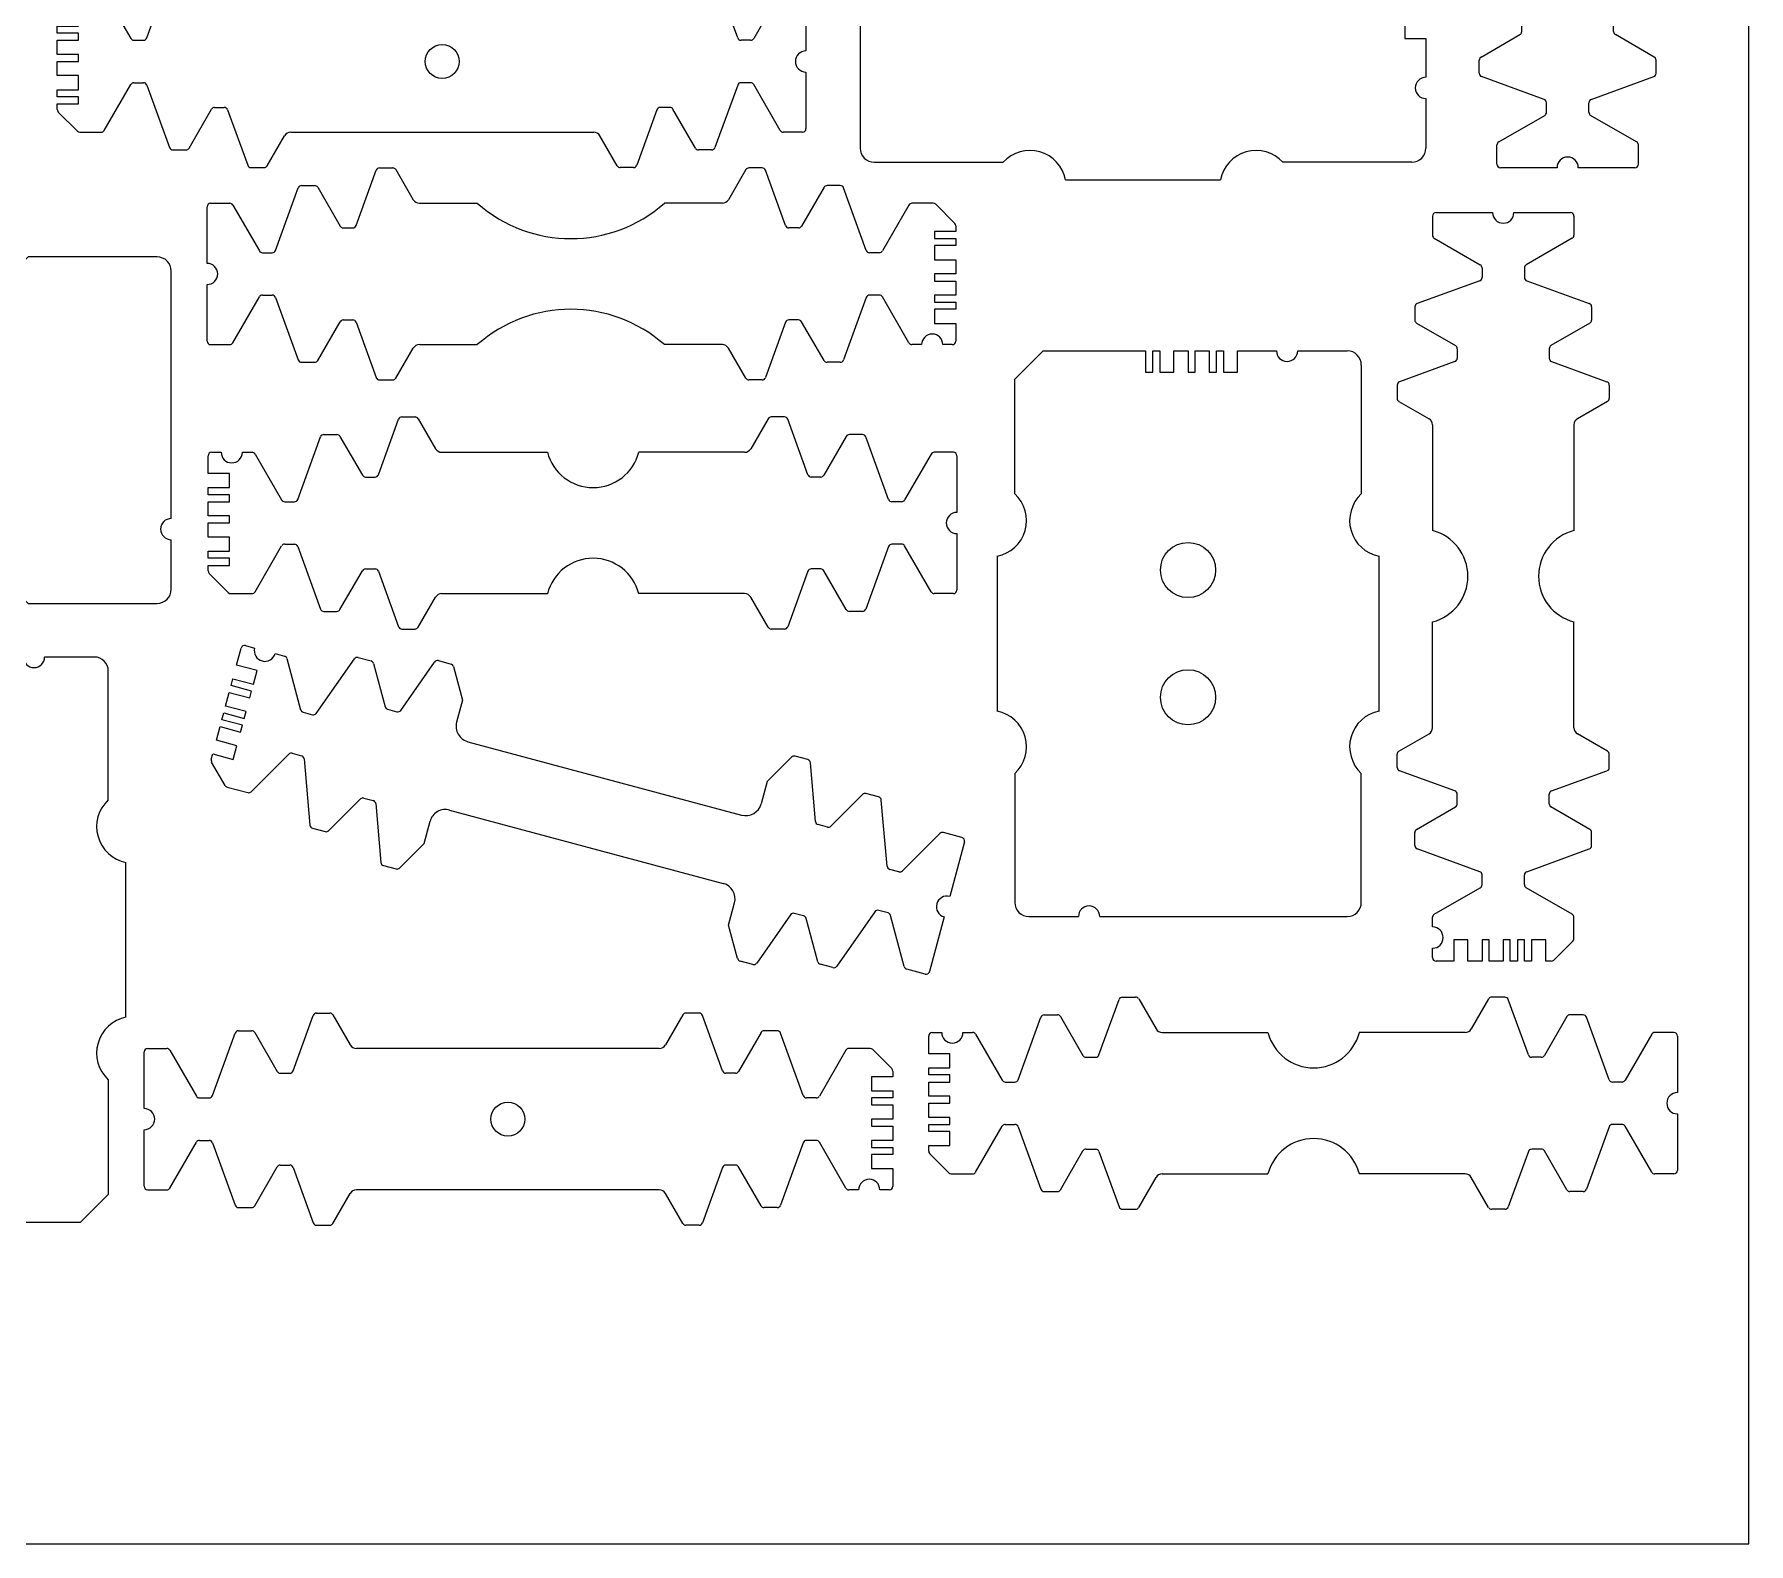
# Model space of a CAD drawing. Header units: millimetres. Extents: x 0 to 1040, y 0 to 600.
# Drawn here: x 257.6 to 500, y 0 to 213.5 of the extents above; entities that cross this region are included whole.
import ezdxf

# ---------------------------------------------------------------- set-up
doc = ezdxf.new("R2010")
doc.units = ezdxf.units.MM
for name, color, linetype in [('Q3_NORMAL', 3, 'Continuous'), ('Q4_MEDIUM', 4, 'Continuous'), ('Q5_HIGH', 5, 'Continuous'), ('SHEET', 7, 'Continuous')]:
    doc.layers.add(name, color=color, linetype=linetype)

# ---------------------------------------------------------------- blocks, each defined once
blk = doc.blocks.new('CTLG_CHCH__090deg__i1')
at = {"layer": 'Q3_NORMAL', "color": 3}
for p, q in [((-9.85, 50.09), (-7.15, 52.8)), ((-6.79, 52.94), (-6, 52.94)), ((7, 52.94), (9.5, 52.94)), ((10, 52.44), (10, 51.1)), ((-10, 49.74), (-10, 46.73)), ((10, 48.1), (10, 46.73)), ((-3, 42.11), (-3, 40.75)), ((3, 42.11), (3, 40.75)), ((-3.33, 40.28), (-12.17, 37.06)), ((3.33, 40.28), (12.17, 37.06)), ((-12.5, 36.59), (-12.5, 34.73)), ((12.5, 36.59), (12.5, 34.73)), ((-6.5, 30.69), (-6.5, 29.33)), ((6.5, 30.69), (6.5, 29.33)), ((-6.83, 28.86), (-14.67, 26.01)), ((6.83, 28.86), (14.67, 26.01)), ((-15, 25.54), (-15, 23.68)), ((15, 25.54), (15, 23.68)), ((-15, -28.54), (-15, -26.68)), ((-6.83, -31.86), (-14.67, -29.01)), ((6.83, -31.86), (14.67, -29.01)), ((15, -28.54), (15, -26.68)), ((-6.5, -33.69), (-6.5, -32.33)), ((6.5, -33.69), (6.5, -32.33)), ((-12.5, -39.59), (-12.5, -37.73)), ((12.5, -39.59), (12.5, -37.73)), ((-3.33, -43.28), (-12.17, -40.06)), ((3.33, -43.28), (12.17, -40.06)), ((-3, -45.11), (-3, -43.75)), ((3, -45.11), (3, -43.75)), ((-10, -52.44), (-10, -49.73)), ((10, -52.44), (10, -49.73)), ((-1.5, -52.94), (-9.5, -52.94)), ((9.5, -52.94), (1.5, -52.94))]:
    blk.add_line(p, q, dxfattribs=at)
for centre, radius, start, end in [((-6.79, 52.44), 0.5, 90, 135), ((10, 49.6), 1.5, 90, 270), ((9.5, 52.44), 0.5, 0, 90), ((-9.5, 49.74), 0.5, 135, 180), ((-9.5, 46.73), 0.5, 180, 240), ((9.5, 46.73), 0.5, 300, 0), ((-3.5, 42.11), 0.5, 0, 60), ((3.5, 42.11), 0.5, 120, 180), ((-3.5, 40.75), 0.5, 290, 0), ((3.5, 40.75), 0.5, 180, 250), ((-12, 36.59), 0.5, 110, 180), ((12, 36.59), 0.5, 0, 70), ((-12, 34.73), 0.5, 180, 240), ((12, 34.73), 0.5, 300, 0), ((-7, 29.33), 0.5, 290, 0), ((-7, 30.69), 0.5, 0, 60), ((7, 30.69), 0.5, 120, 180), ((7, 29.33), 0.5, 180, 250), ((-14.5, 25.54), 0.5, 110, 180), ((14.5, 25.54), 0.5, 0, 70), ((-14.5, 23.68), 0.5, 180, 240), ((14.5, 23.68), 0.5, 300, 0), ((-14.5, -26.68), 0.5, 120, 180), ((14.5, -26.68), 0.5, 0, 60), ((-14.5, -28.54), 0.5, 180, 250), ((14.5, -28.54), 0.5, 290, 0), ((-7, -32.33), 0.5, 0, 70), ((-7, -33.69), 0.5, 300, 0), ((7, -32.33), 0.5, 110, 180), ((7, -33.69), 0.5, 180, 240), ((-12, -37.73), 0.5, 120, 180), ((12, -37.73), 0.5, 0, 60), ((-12, -39.59), 0.5, 180, 250), ((12, -39.59), 0.5, 290, 0), ((-3.5, -43.75), 0.5, 0, 70), ((3.5, -43.75), 0.5, 110, 180), ((-3.5, -45.11), 0.5, 300, 0), ((3.5, -45.11), 0.5, 180, 240), ((-9.5, -49.73), 0.5, 120, 180), ((9.5, -49.73), 0.5, 0, 60), ((-9.5, -52.44), 0.5, 180, 270), ((0, -52.94), 1.5, 0, 180), ((9.5, -52.44), 0.5, 270, 0)]:
    blk.add_arc(centre, radius, start, end, dxfattribs=at)
at = {"layer": 'Q4_MEDIUM', "color": 4}
for p, q in [((-9.75, 46.3), (-3.25, 42.55)), ((9.75, 46.3), (3.25, 42.55)), ((-12.25, 34.3), (-6.75, 31.12)), ((12.25, 34.3), (6.75, 31.12)), ((-14.75, 23.24), (-10.5, 20.79)), ((14.75, 23.24), (10.5, 20.79)), ((-10, 19.92), (-10, -22.92)), ((10, 19.92), (10, -22.92)), ((-14.75, -26.24), (-10.5, -23.79)), ((14.75, -26.24), (10.5, -23.79)), ((-12.25, -37.3), (-6.75, -34.12)), ((12.25, -37.3), (6.75, -34.12)), ((-9.75, -49.3), (-3.25, -45.55)), ((9.75, -49.3), (3.25, -45.55))]:
    blk.add_line(p, q, dxfattribs=at)
for centre, start, end in [((-11, 19.92), 0, 60), ((11, 19.92), 120, 180), ((-11, -22.92), 300, 0), ((11, -22.92), 180, 240)]:
    blk.add_arc(centre, 1, start, end, dxfattribs=at)
at = {"layer": 'Q5_HIGH', "color": 5}
for p, q in [((-6, 52.94), (-6, 49.94)), ((-4, 49.94), (-4, 52.94)), ((-4, 52.94), (-3, 52.94)), ((-3, 52.94), (-3, 49.94)), ((-2, 49.94), (-2, 52.94)), ((-2, 52.94), (0, 52.94)), ((0, 52.94), (0, 49.94)), ((1, 49.94), (1, 52.94)), ((1, 52.94), (3, 52.94)), ((3, 52.94), (3, 49.94)), ((4, 49.94), (4, 52.94)), ((4, 52.94), (5, 52.94)), ((5, 52.94), (5, 49.94)), ((7, 49.94), (7, 52.94)), ((-6, 49.94), (-4, 49.94)), ((-3, 49.94), (-2, 49.94)), ((0, 49.94), (1, 49.94)), ((3, 49.94), (4, 49.94)), ((5, 49.94), (7, 49.94))]:
    blk.add_line(p, q, dxfattribs=at)
blk.add_circle((0, -1.5), 2.4, dxfattribs=at)
blk = doc.blocks.new('CTLG_NT06__090deg__i1')
at = {"layer": 'Q3_NORMAL', "color": 3}
for p, q in [((-9.85, 50.09), (-7.15, 52.8)), ((-6.79, 52.94), (-6, 52.94)), ((7, 52.94), (9.5, 52.94)), ((10, 52.44), (10, 51.1)), ((-10, 49.74), (-10, 46.73)), ((10, 48.1), (10, 46.73)), ((-3, 42.11), (-3, 40.75)), ((3, 42.11), (3, 40.75)), ((-3.33, 40.28), (-12.17, 37.06)), ((3.33, 40.28), (12.17, 37.06)), ((-12.5, 36.59), (-12.5, 34.73)), ((12.5, 36.59), (12.5, 34.73)), ((-6.5, 30.69), (-6.5, 29.33)), ((6.5, 30.69), (6.5, 29.33)), ((-6.83, 28.86), (-14.67, 26.01)), ((6.83, 28.86), (14.67, 26.01)), ((-15, 25.54), (-15, 23.68)), ((15, 25.54), (15, 23.68)), ((-15, -28.54), (-15, -26.68)), ((-6.83, -31.86), (-14.67, -29.01)), ((6.83, -31.86), (14.67, -29.01)), ((15, -28.54), (15, -26.68)), ((-6.5, -33.69), (-6.5, -32.33)), ((6.5, -33.69), (6.5, -32.33)), ((-12.5, -39.59), (-12.5, -37.73)), ((12.5, -39.59), (12.5, -37.73)), ((-3.33, -43.28), (-12.17, -40.06)), ((3.33, -43.28), (12.17, -40.06)), ((-3, -45.11), (-3, -43.75)), ((3, -45.11), (3, -43.75)), ((-10, -52.44), (-10, -49.73)), ((10, -52.44), (10, -49.73)), ((-1.5, -52.94), (-9.5, -52.94)), ((9.5, -52.94), (1.5, -52.94))]:
    blk.add_line(p, q, dxfattribs=at)
for centre, radius, start, end in [((-6.79, 52.44), 0.5, 90, 135), ((10, 49.6), 1.5, 90, 270), ((9.5, 52.44), 0.5, 0, 90), ((-9.5, 49.74), 0.5, 135, 180), ((-9.5, 46.73), 0.5, 180, 240), ((9.5, 46.73), 0.5, 300, 0), ((-3.5, 42.11), 0.5, 0, 60), ((3.5, 42.11), 0.5, 120, 180), ((-3.5, 40.75), 0.5, 290, 0), ((3.5, 40.75), 0.5, 180, 250), ((-12, 36.59), 0.5, 110, 180), ((12, 36.59), 0.5, 0, 70), ((-12, 34.73), 0.5, 180, 240), ((12, 34.73), 0.5, 300, 0), ((-7, 29.33), 0.5, 290, 0), ((-7, 30.69), 0.5, 0, 60), ((7, 30.69), 0.5, 120, 180), ((7, 29.33), 0.5, 180, 250), ((-14.5, 25.54), 0.5, 110, 180), ((14.5, 25.54), 0.5, 0, 70), ((-14.5, 23.68), 0.5, 180, 240), ((14.5, 23.68), 0.5, 300, 0), ((-14.5, -26.68), 0.5, 120, 180), ((14.5, -26.68), 0.5, 0, 60), ((-14.5, -28.54), 0.5, 180, 250), ((14.5, -28.54), 0.5, 290, 0), ((-7, -32.33), 0.5, 0, 70), ((-7, -33.69), 0.5, 300, 0), ((7, -32.33), 0.5, 110, 180), ((7, -33.69), 0.5, 180, 240), ((-12, -37.73), 0.5, 120, 180), ((12, -37.73), 0.5, 0, 60), ((-12, -39.59), 0.5, 180, 250), ((12, -39.59), 0.5, 290, 0), ((-3.5, -43.75), 0.5, 0, 70), ((3.5, -43.75), 0.5, 110, 180), ((-3.5, -45.11), 0.5, 300, 0), ((3.5, -45.11), 0.5, 180, 240), ((-9.5, -49.73), 0.5, 120, 180), ((9.5, -49.73), 0.5, 0, 60), ((-9.5, -52.44), 0.5, 180, 270), ((0, -52.94), 1.5, 0, 180), ((9.5, -52.44), 0.5, 270, 0)]:
    blk.add_arc(centre, radius, start, end, dxfattribs=at)
at = {"layer": 'Q4_MEDIUM', "color": 4}
for p, q in [((-9.75, 46.3), (-3.25, 42.55)), ((9.75, 46.3), (3.25, 42.55)), ((-12.25, 34.3), (-6.75, 31.12)), ((12.25, 34.3), (6.75, 31.12)), ((-14.75, 23.24), (-10.5, 20.79)), ((14.75, 23.24), (10.5, 20.79)), ((-10, 19.92), (-10, 4.96)), ((10, 19.92), (10, 4.96)), ((-10, -22.92), (-10, -7.95)), ((10, -22.92), (10, -7.95)), ((-14.75, -26.24), (-10.5, -23.79)), ((14.75, -26.24), (10.5, -23.79)), ((-12.25, -37.3), (-6.75, -34.12)), ((12.25, -37.3), (6.75, -34.12)), ((-9.75, -49.3), (-3.25, -45.55)), ((9.75, -49.3), (3.25, -45.55))]:
    blk.add_line(p, q, dxfattribs=at)
for centre, start, end in [((-11, 19.92), 0, 60), ((11, 19.92), 120, 180), ((-11, -22.92), 300, 0), ((11, -22.92), 180, 240)]:
    blk.add_arc(centre, 1, start, end, dxfattribs=at)
at = {"layer": 'Q5_HIGH', "color": 5}
for p, q in [((-6, 52.94), (-6, 49.94)), ((-4, 49.94), (-4, 52.94)), ((-4, 52.94), (-3, 52.94)), ((-3, 52.94), (-3, 49.94)), ((-2, 49.94), (-2, 52.94)), ((-2, 52.94), (0, 52.94)), ((0, 52.94), (0, 49.94)), ((1, 49.94), (1, 52.94)), ((1, 52.94), (3, 52.94)), ((3, 52.94), (3, 49.94)), ((4, 49.94), (4, 52.94)), ((4, 52.94), (5, 52.94)), ((5, 52.94), (5, 49.94)), ((7, 49.94), (7, 52.94)), ((-6, 49.94), (-4, 49.94)), ((-3, 49.94), (-2, 49.94)), ((0, 49.94), (1, 49.94)), ((3, 49.94), (4, 49.94)), ((5, 49.94), (7, 49.94))]:
    blk.add_line(p, q, dxfattribs=at)
for centre, start, end in [((-11.67, -1.5), 284.4775, 75.5225), ((11.67, -1.5), 104.4775, 255.5225)]:
    blk.add_arc(centre, 6.67, start, end, dxfattribs=at)
blk = doc.blocks.new('MNAK_RECT_HOLE__090deg__i1')
at = {"layer": 'Q3_NORMAL', "color": 3}
for p, q in [((-24.5, 36), (-20.5, 40)), ((-20.5, 40), (-6, 40)), ((7, 40), (12.5, 40)), ((15.5, 40), (22.5, 40)), ((24.5, 38), (24.5, 19.78)), ((-24.5, 19.78), (-24.5, 36)), ((-27, 10.95), (-27, -10.95)), ((27, -10.95), (27, 10.95)), ((-24.5, -19.78), (-24.5, -38)), ((24.5, -38), (24.5, -19.78)), ((-22.5, -40), (-15.5, -40)), ((-12.5, -40), (22.5, -40))]:
    blk.add_line(p, q, dxfattribs=at)
for centre, radius, start, end in [((14, 40), 1.5, 180, 0), ((22.5, 38), 2, 0, 90), ((-28, 16), 5.15, 281.1965, 47.1867), ((28, 16), 5.15, 132.8133, 258.8035), ((-28, -16), 5.15, 312.8133, 78.8035), ((28, -16), 5.15, 101.1965, 227.1867), ((-22.5, -38), 2, 180, 270), ((-14, -40), 1.5, 0, 180), ((22.5, -38), 2, 270, 0)]:
    blk.add_arc(centre, radius, start, end, dxfattribs=at)
at = {"layer": 'Q5_HIGH', "color": 5}
for p, q in [((-6, 40), (-6, 37)), ((-4, 37), (-4, 40)), ((-4, 40), (-3, 40)), ((-3, 40), (-3, 37)), ((-2, 37), (-2, 40)), ((-2, 40), (0, 40)), ((0, 40), (0, 37)), ((1, 37), (1, 40)), ((1, 40), (3, 40)), ((3, 40), (3, 37)), ((4, 37), (4, 40)), ((4, 40), (5, 40)), ((5, 40), (5, 37)), ((7, 37), (7, 40)), ((-6, 37), (-4, 37)), ((-3, 37), (-2, 37)), ((0, 37), (1, 37)), ((3, 37), (4, 37)), ((5, 37), (7, 37))]:
    blk.add_line(p, q, dxfattribs=at)
for centre in [(0, 9), (0, -9)]:
    blk.add_circle(centre, 3.9, dxfattribs=at)
blk = doc.blocks.new('CTLG_UTUT__075deg__i1')
at = {"layer": 'Q3_NORMAL', "color": 3}
for p, q in [((-9.85, 50.09), (-7.15, 52.8)), ((-6.79, 52.94), (-6, 52.94)), ((7, 52.94), (9.5, 52.94)), ((10, 52.44), (10, 51.1)), ((-10, 49.74), (-10, 46.73)), ((10, 48.1), (10, 46.73)), ((-3, 42.11), (-3, 40.75)), ((3, 42.11), (3, 40.75)), ((-3.33, 40.28), (-12.17, 37.06)), ((3.33, 40.28), (12.17, 37.06)), ((-12.5, 36.59), (-12.5, 34.73)), ((12.5, 36.59), (12.5, 34.73)), ((-6.5, 30.69), (-6.5, 29.33)), ((6.5, 30.69), (6.5, 29.33)), ((-6.83, 28.86), (-14.67, 26.01)), ((6.83, 28.86), (14.67, 26.01)), ((-15, 25.54), (-15, 23.68)), ((15, 25.54), (15, 23.68)), ((-15, -28.54), (-15, -26.68)), ((-6.83, -31.86), (-14.67, -29.01)), ((6.83, -31.86), (14.67, -29.01)), ((15, -28.54), (15, -26.68)), ((-6.5, -33.69), (-6.5, -32.33)), ((6.5, -33.69), (6.5, -32.33)), ((-12.5, -39.59), (-12.5, -37.73)), ((12.5, -39.59), (12.5, -37.73)), ((-3.33, -43.28), (-12.17, -40.06)), ((3.33, -43.28), (12.17, -40.06)), ((-3, -45.11), (-3, -43.75)), ((3, -45.11), (3, -43.75)), ((-10, -52.44), (-10, -49.73)), ((10, -52.44), (10, -49.73)), ((-1.5, -52.94), (-9.5, -52.94)), ((9.5, -52.94), (1.5, -52.94))]:
    blk.add_line(p, q, dxfattribs=at)
for centre, radius, start, end in [((-6.79, 52.44), 0.5, 90, 135), ((10, 49.6), 1.5, 90, 270), ((9.5, 52.44), 0.5, 0, 90), ((-9.5, 49.74), 0.5, 135, 180), ((-9.5, 46.73), 0.5, 180, 240), ((9.5, 46.73), 0.5, 300, 0), ((-3.5, 42.11), 0.5, 0, 60), ((3.5, 42.11), 0.5, 120, 180), ((-3.5, 40.75), 0.5, 290, 0), ((3.5, 40.75), 0.5, 180, 250), ((-12, 36.59), 0.5, 110, 180), ((12, 36.59), 0.5, 0, 70), ((-12, 34.73), 0.5, 180, 240), ((12, 34.73), 0.5, 300, 0), ((-7, 29.33), 0.5, 290, 0), ((-7, 30.69), 0.5, 0, 60), ((7, 30.69), 0.5, 120, 180), ((7, 29.33), 0.5, 180, 250), ((-14.5, 25.54), 0.5, 110, 180), ((14.5, 25.54), 0.5, 0, 70), ((-14.5, 23.68), 0.5, 180, 240), ((14.5, 23.68), 0.5, 300, 0), ((-14.5, -26.68), 0.5, 120, 180), ((14.5, -26.68), 0.5, 0, 60), ((-14.5, -28.54), 0.5, 180, 250), ((14.5, -28.54), 0.5, 290, 0), ((-7, -32.33), 0.5, 0, 70), ((-7, -33.69), 0.5, 300, 0), ((7, -32.33), 0.5, 110, 180), ((7, -33.69), 0.5, 180, 240), ((-12, -37.73), 0.5, 120, 180), ((12, -37.73), 0.5, 0, 60), ((-12, -39.59), 0.5, 180, 250), ((12, -39.59), 0.5, 290, 0), ((-3.5, -43.75), 0.5, 0, 70), ((3.5, -43.75), 0.5, 110, 180), ((-3.5, -45.11), 0.5, 300, 0), ((3.5, -45.11), 0.5, 180, 240), ((-9.5, -49.73), 0.5, 120, 180), ((9.5, -49.73), 0.5, 0, 60), ((-9.5, -52.44), 0.5, 180, 270), ((0, -52.94), 1.5, 0, 180), ((9.5, -52.44), 0.5, 270, 0)]:
    blk.add_arc(centre, radius, start, end, dxfattribs=at)
at = {"layer": 'Q4_MEDIUM', "color": 4}
for p, q in [((-9.75, 46.3), (-3.25, 42.55)), ((9.75, 46.3), (3.25, 42.55)), ((-12.25, 34.3), (-6.75, 31.13)), ((12.25, 34.3), (6.75, 31.13)), ((-14.75, 23.24), (-10.5, 20.79)), ((14.75, 23.24), (10.5, 20.79)), ((-10.5, 20.79), (-7.25, 20.79)), ((10.5, 20.79), (7.25, 20.79)), ((-14.75, -26.24), (-10.5, -23.79)), ((-10.5, -23.79), (-7.26, -23.79)), ((10.5, -23.79), (7.26, -23.79)), ((14.75, -26.24), (10.5, -23.79)), ((-12.25, -37.3), (-6.75, -34.12)), ((12.25, -37.3), (6.75, -34.12)), ((-9.75, -49.3), (-3.25, -45.55)), ((9.75, -49.3), (3.25, -45.55))]:
    blk.add_line(p, q, dxfattribs=at)
at = {"layer": 'Q5_HIGH', "color": 5}
for p, q in [((-6, 52.94), (-6, 49.94)), ((-4, 49.94), (-4, 52.94)), ((-4, 52.94), (-2, 52.94)), ((-2, 52.94), (-2, 49.94)), ((-1, 49.94), (-1, 52.94)), ((-1, 52.94), (0, 52.94)), ((0, 52.94), (0, 49.94)), ((1, 49.94), (1, 52.94)), ((1, 52.94), (3, 52.94)), ((3, 52.94), (3, 49.94)), ((4, 49.94), (4, 52.94)), ((4, 52.94), (5, 52.94)), ((5, 52.94), (5, 49.94)), ((7, 49.94), (7, 52.94)), ((-6, 49.94), (-4, 49.94)), ((-2, 49.94), (-1, 49.94)), ((0, 49.94), (1, 49.94)), ((3, 49.94), (4, 49.94)), ((5, 49.94), (7, 49.94)), ((-5, 18.54), (-5.01, -21.54)), ((5, 18.54), (5.01, -21.54))]:
    blk.add_line(p, q, dxfattribs=at)
for centre, start, end in [((-7.25, 18.54), 359.9865, 90), ((7.25, 18.54), 90, 180.0135), ((-7.26, -21.54), 270, 359.9865), ((7.26, -21.54), 180.0135, 270)]:
    blk.add_arc(centre, 2.25, start, end, dxfattribs=at)
blk = doc.blocks.new('MNAK_RECT_HOLE__090deg__i2')
at = {"layer": 'Q3_NORMAL', "color": 3}
for p, q in [((-24.5, 36), (-20.5, 40)), ((-20.5, 40), (-6, 40)), ((7, 40), (12.5, 40)), ((15.5, 40), (22.5, 40)), ((24.5, 38), (24.5, 19.78)), ((-24.5, 19.78), (-24.5, 36)), ((-27, 10.95), (-27, -10.95)), ((27, -10.95), (27, 10.95)), ((-24.5, -19.78), (-24.5, -38)), ((24.5, -38), (24.5, -19.78)), ((-22.5, -40), (-15.5, -40)), ((-12.5, -40), (22.5, -40))]:
    blk.add_line(p, q, dxfattribs=at)
for centre, radius, start, end in [((14, 40), 1.5, 180, 0), ((22.5, 38), 2, 0, 90), ((-28, 16), 5.15, 281.1965, 47.1867), ((28, 16), 5.15, 132.8133, 258.8035), ((-28, -16), 5.15, 312.8133, 78.8035), ((28, -16), 5.15, 101.1965, 227.1867), ((-22.5, -38), 2, 180, 270), ((-14, -40), 1.5, 0, 180), ((22.5, -38), 2, 270, 0)]:
    blk.add_arc(centre, radius, start, end, dxfattribs=at)
at = {"layer": 'Q5_HIGH', "color": 5}
for p, q in [((-6, 40), (-6, 37)), ((-5, 37), (-5, 40)), ((-5, 40), (-4, 40)), ((-4, 40), (-4, 37)), ((-2, 37), (-2, 40)), ((-2, 40), (0, 40)), ((0, 40), (0, 37)), ((1, 37), (1, 40)), ((1, 40), (3, 40)), ((3, 40), (3, 37)), ((4, 37), (4, 40)), ((4, 40), (5, 40)), ((5, 40), (5, 37)), ((7, 37), (7, 40)), ((-6, 37), (-5, 37)), ((-4, 37), (-2, 37)), ((0, 37), (1, 37)), ((3, 37), (4, 37)), ((5, 37), (7, 37))]:
    blk.add_line(p, q, dxfattribs=at)
for centre in [(0, 9), (0, -9)]:
    blk.add_circle(centre, 3.9, dxfattribs=at)
blk = doc.blocks.new('CTLG_NT06__090deg__i2')
at = {"layer": 'Q3_NORMAL', "color": 3}
for p, q in [((-9.85, 50.09), (-7.15, 52.8)), ((-6.79, 52.94), (-6, 52.94)), ((7, 52.94), (9.5, 52.94)), ((10, 52.44), (10, 51.1)), ((-10, 49.74), (-10, 46.73)), ((10, 48.1), (10, 46.73)), ((-3, 42.11), (-3, 40.75)), ((3, 42.11), (3, 40.75)), ((-3.33, 40.28), (-12.17, 37.06)), ((3.33, 40.28), (12.17, 37.06)), ((-12.5, 36.59), (-12.5, 34.73)), ((12.5, 36.59), (12.5, 34.73)), ((-6.5, 30.69), (-6.5, 29.33)), ((6.5, 30.69), (6.5, 29.33)), ((-6.83, 28.86), (-14.67, 26.01)), ((6.83, 28.86), (14.67, 26.01)), ((-15, 25.54), (-15, 23.68)), ((15, 25.54), (15, 23.68)), ((-15, -28.54), (-15, -26.68)), ((-6.83, -31.86), (-14.67, -29.01)), ((6.83, -31.86), (14.67, -29.01)), ((15, -28.54), (15, -26.68)), ((-6.5, -33.69), (-6.5, -32.33)), ((6.5, -33.69), (6.5, -32.33)), ((-12.5, -39.59), (-12.5, -37.73)), ((12.5, -39.59), (12.5, -37.73)), ((-3.33, -43.28), (-12.17, -40.06)), ((3.33, -43.28), (12.17, -40.06)), ((-3, -45.11), (-3, -43.75)), ((3, -45.11), (3, -43.75)), ((-10, -52.44), (-10, -49.73)), ((10, -52.44), (10, -49.73)), ((-1.5, -52.94), (-9.5, -52.94)), ((9.5, -52.94), (1.5, -52.94))]:
    blk.add_line(p, q, dxfattribs=at)
for centre, radius, start, end in [((-6.79, 52.44), 0.5, 90, 135), ((10, 49.6), 1.5, 90, 270), ((9.5, 52.44), 0.5, 0, 90), ((-9.5, 49.74), 0.5, 135, 180), ((-9.5, 46.73), 0.5, 180, 240), ((9.5, 46.73), 0.5, 300, 0), ((-3.5, 42.11), 0.5, 0, 60), ((3.5, 42.11), 0.5, 120, 180), ((-3.5, 40.75), 0.5, 290, 0), ((3.5, 40.75), 0.5, 180, 250), ((-12, 36.59), 0.5, 110, 180), ((12, 36.59), 0.5, 0, 70), ((-12, 34.73), 0.5, 180, 240), ((12, 34.73), 0.5, 300, 0), ((-7, 29.33), 0.5, 290, 0), ((-7, 30.69), 0.5, 0, 60), ((7, 30.69), 0.5, 120, 180), ((7, 29.33), 0.5, 180, 250), ((-14.5, 25.54), 0.5, 110, 180), ((14.5, 25.54), 0.5, 0, 70), ((-14.5, 23.68), 0.5, 180, 240), ((14.5, 23.68), 0.5, 300, 0), ((-14.5, -26.68), 0.5, 120, 180), ((14.5, -26.68), 0.5, 0, 60), ((-14.5, -28.54), 0.5, 180, 250), ((14.5, -28.54), 0.5, 290, 0), ((-7, -32.33), 0.5, 0, 70), ((-7, -33.69), 0.5, 300, 0), ((7, -32.33), 0.5, 110, 180), ((7, -33.69), 0.5, 180, 240), ((-12, -37.73), 0.5, 120, 180), ((12, -37.73), 0.5, 0, 60), ((-12, -39.59), 0.5, 180, 250), ((12, -39.59), 0.5, 290, 0), ((-3.5, -43.75), 0.5, 0, 70), ((3.5, -43.75), 0.5, 110, 180), ((-3.5, -45.11), 0.5, 300, 0), ((3.5, -45.11), 0.5, 180, 240), ((-9.5, -49.73), 0.5, 120, 180), ((9.5, -49.73), 0.5, 0, 60), ((-9.5, -52.44), 0.5, 180, 270), ((0, -52.94), 1.5, 0, 180), ((9.5, -52.44), 0.5, 270, 0)]:
    blk.add_arc(centre, radius, start, end, dxfattribs=at)
at = {"layer": 'Q4_MEDIUM', "color": 4}
for p, q in [((-9.75, 46.3), (-3.25, 42.55)), ((9.75, 46.3), (3.25, 42.55)), ((-12.25, 34.3), (-6.75, 31.12)), ((12.25, 34.3), (6.75, 31.12)), ((-14.75, 23.24), (-10.5, 20.79)), ((14.75, 23.24), (10.5, 20.79)), ((-10, 19.92), (-10, 4.96)), ((10, 19.92), (10, 4.96)), ((-10, -22.92), (-10, -7.95)), ((10, -22.92), (10, -7.95)), ((-14.75, -26.24), (-10.5, -23.79)), ((14.75, -26.24), (10.5, -23.79)), ((-12.25, -37.3), (-6.75, -34.12)), ((12.25, -37.3), (6.75, -34.12)), ((-9.75, -49.3), (-3.25, -45.55)), ((9.75, -49.3), (3.25, -45.55))]:
    blk.add_line(p, q, dxfattribs=at)
for centre, start, end in [((-11, 19.92), 0, 60), ((11, 19.92), 120, 180), ((-11, -22.92), 300, 0), ((11, -22.92), 180, 240)]:
    blk.add_arc(centre, 1, start, end, dxfattribs=at)
at = {"layer": 'Q5_HIGH', "color": 5}
for p, q in [((-6, 52.94), (-6, 49.94)), ((-5, 49.94), (-5, 52.94)), ((-5, 52.94), (-4, 52.94)), ((-4, 52.94), (-4, 49.94)), ((-2, 49.94), (-2, 52.94)), ((-2, 52.94), (0, 52.94)), ((0, 52.94), (0, 49.94)), ((1, 49.94), (1, 52.94)), ((1, 52.94), (3, 52.94)), ((3, 52.94), (3, 49.94)), ((4, 49.94), (4, 52.94)), ((4, 52.94), (5, 52.94)), ((5, 52.94), (5, 49.94)), ((7, 49.94), (7, 52.94)), ((-6, 49.94), (-5, 49.94)), ((-4, 49.94), (-2, 49.94)), ((0, 49.94), (1, 49.94)), ((3, 49.94), (4, 49.94)), ((5, 49.94), (7, 49.94))]:
    blk.add_line(p, q, dxfattribs=at)
for centre, start, end in [((-11.67, -1.5), 284.4775, 75.5225), ((11.67, -1.5), 104.4775, 255.5225)]:
    blk.add_arc(centre, 6.67, start, end, dxfattribs=at)
blk = doc.blocks.new('CTLG_NT06__000deg__i1')
at = {"layer": 'Q3_NORMAL', "color": 3}
for p, q in [((-9.85, 50.09), (-7.15, 52.8)), ((-6.79, 52.94), (-6, 52.94)), ((7, 52.94), (9.5, 52.94)), ((10, 52.44), (10, 51.1)), ((-10, 49.74), (-10, 46.73)), ((10, 48.1), (10, 46.73)), ((-3, 42.11), (-3, 40.75)), ((3, 42.11), (3, 40.75)), ((-3.33, 40.28), (-12.17, 37.06)), ((3.33, 40.28), (12.17, 37.06)), ((-12.5, 36.59), (-12.5, 34.73)), ((12.5, 36.59), (12.5, 34.73)), ((-6.5, 30.69), (-6.5, 29.33)), ((6.5, 30.69), (6.5, 29.33)), ((-6.83, 28.86), (-14.67, 26.01)), ((6.83, 28.86), (14.67, 26.01)), ((-15, 25.54), (-15, 23.68)), ((15, 25.54), (15, 23.68)), ((-15, -28.54), (-15, -26.68)), ((-6.83, -31.86), (-14.67, -29.01)), ((6.83, -31.86), (14.67, -29.01)), ((15, -28.54), (15, -26.68)), ((-6.5, -33.69), (-6.5, -32.33)), ((6.5, -33.69), (6.5, -32.33)), ((-12.5, -39.59), (-12.5, -37.73)), ((12.5, -39.59), (12.5, -37.73)), ((-3.33, -43.28), (-12.17, -40.06)), ((3.33, -43.28), (12.17, -40.06)), ((-3, -45.11), (-3, -43.75)), ((3, -45.11), (3, -43.75)), ((-10, -52.44), (-10, -49.73)), ((10, -52.44), (10, -49.73)), ((-1.5, -52.94), (-9.5, -52.94)), ((9.5, -52.94), (1.5, -52.94))]:
    blk.add_line(p, q, dxfattribs=at)
for centre, radius, start, end in [((-6.79, 52.44), 0.5, 90, 135), ((10, 49.6), 1.5, 90, 270), ((9.5, 52.44), 0.5, 0, 90), ((-9.5, 49.74), 0.5, 135, 180), ((-9.5, 46.73), 0.5, 180, 240), ((9.5, 46.73), 0.5, 300, 0), ((-3.5, 42.11), 0.5, 0, 60), ((3.5, 42.11), 0.5, 120, 180), ((-3.5, 40.75), 0.5, 290, 0), ((3.5, 40.75), 0.5, 180, 250), ((-12, 36.59), 0.5, 110, 180), ((12, 36.59), 0.5, 0, 70), ((-12, 34.73), 0.5, 180, 240), ((12, 34.73), 0.5, 300, 0), ((-7, 29.33), 0.5, 290, 0), ((-7, 30.69), 0.5, 0, 60), ((7, 30.69), 0.5, 120, 180), ((7, 29.33), 0.5, 180, 250), ((-14.5, 25.54), 0.5, 110, 180), ((14.5, 25.54), 0.5, 0, 70), ((-14.5, 23.68), 0.5, 180, 240), ((14.5, 23.68), 0.5, 300, 0), ((-14.5, -26.68), 0.5, 120, 180), ((14.5, -26.68), 0.5, 0, 60), ((-14.5, -28.54), 0.5, 180, 250), ((14.5, -28.54), 0.5, 290, 0), ((-7, -32.33), 0.5, 0, 70), ((-7, -33.69), 0.5, 300, 0), ((7, -32.33), 0.5, 110, 180), ((7, -33.69), 0.5, 180, 240), ((-12, -37.73), 0.5, 120, 180), ((12, -37.73), 0.5, 0, 60), ((-12, -39.59), 0.5, 180, 250), ((12, -39.59), 0.5, 290, 0), ((-3.5, -43.75), 0.5, 0, 70), ((3.5, -43.75), 0.5, 110, 180), ((-3.5, -45.11), 0.5, 300, 0), ((3.5, -45.11), 0.5, 180, 240), ((-9.5, -49.73), 0.5, 120, 180), ((9.5, -49.73), 0.5, 0, 60), ((-9.5, -52.44), 0.5, 180, 270), ((0, -52.94), 1.5, 0, 180), ((9.5, -52.44), 0.5, 270, 0)]:
    blk.add_arc(centre, radius, start, end, dxfattribs=at)
at = {"layer": 'Q4_MEDIUM', "color": 4}
for p, q in [((-9.75, 46.3), (-3.25, 42.55)), ((9.75, 46.3), (3.25, 42.55)), ((-12.25, 34.3), (-6.75, 31.12)), ((12.25, 34.3), (6.75, 31.12)), ((-14.75, 23.24), (-10.5, 20.79)), ((14.75, 23.24), (10.5, 20.79)), ((-10, 19.92), (-10, 4.96)), ((10, 19.92), (10, 4.96)), ((-10, -22.92), (-10, -7.95)), ((10, -22.92), (10, -7.95)), ((-14.75, -26.24), (-10.5, -23.79)), ((14.75, -26.24), (10.5, -23.79)), ((-12.25, -37.3), (-6.75, -34.12)), ((12.25, -37.3), (6.75, -34.12)), ((-9.75, -49.3), (-3.25, -45.55)), ((9.75, -49.3), (3.25, -45.55))]:
    blk.add_line(p, q, dxfattribs=at)
for centre, start, end in [((-11, 19.92), 0, 60), ((11, 19.92), 120, 180), ((-11, -22.92), 300, 0), ((11, -22.92), 180, 240)]:
    blk.add_arc(centre, 1, start, end, dxfattribs=at)
at = {"layer": 'Q5_HIGH', "color": 5}
for p, q in [((-6, 52.94), (-6, 49.94)), ((-4, 49.94), (-4, 52.94)), ((-4, 52.94), (-3, 52.94)), ((-3, 52.94), (-3, 49.94)), ((-2, 49.94), (-2, 52.94)), ((-2, 52.94), (-1, 52.94)), ((-1, 52.94), (-1, 49.94)), ((0, 49.94), (0, 52.94)), ((0, 52.94), (2, 52.94)), ((2, 52.94), (2, 49.94)), ((3, 49.94), (3, 52.94)), ((3, 52.94), (5, 52.94)), ((5, 52.94), (5, 49.94)), ((7, 49.94), (7, 52.94)), ((-6, 49.94), (-4, 49.94)), ((-3, 49.94), (-2, 49.94)), ((-1, 49.94), (0, 49.94)), ((2, 49.94), (3, 49.94)), ((5, 49.94), (7, 49.94))]:
    blk.add_line(p, q, dxfattribs=at)
for centre, start, end in [((-11.67, -1.5), 284.4775, 75.5225), ((11.67, -1.5), 104.4775, 255.5225)]:
    blk.add_arc(centre, 6.67, start, end, dxfattribs=at)
blk = doc.blocks.new('MNAK_RECT_FULL__000deg__i2')
at = {"layer": 'Q3_NORMAL', "color": 3}
for p, q in [((-24.5, 36), (-20.5, 40)), ((-20.5, 40), (-6, 40)), ((7, 40), (12.5, 40)), ((15.5, 40), (22.5, 40)), ((24.5, 38), (24.5, 19.78)), ((-24.5, 19.78), (-24.5, 36)), ((-27, 10.95), (-27, -10.95)), ((27, -10.95), (27, 10.95)), ((-24.5, -19.78), (-24.5, -38)), ((24.5, -38), (24.5, -19.78)), ((-22.5, -40), (-15.5, -40)), ((-12.5, -40), (22.5, -40))]:
    blk.add_line(p, q, dxfattribs=at)
for centre, radius, start, end in [((14, 40), 1.5, 180, 0), ((22.5, 38), 2, 0, 90), ((-28, 16), 5.15, 281.1965, 47.1867), ((28, 16), 5.15, 132.8133, 258.8035), ((-28, -16), 5.15, 312.8133, 78.8035), ((28, -16), 5.15, 101.1965, 227.1867), ((-22.5, -38), 2, 180, 270), ((-14, -40), 1.5, 0, 180), ((22.5, -38), 2, 270, 0)]:
    blk.add_arc(centre, radius, start, end, dxfattribs=at)
at = {"layer": 'Q5_HIGH', "color": 5}
for p, q in [((-6, 40), (-6, 37)), ((-5, 37), (-5, 40)), ((-5, 40), (-4, 40)), ((-4, 40), (-4, 37)), ((-2, 37), (-2, 40)), ((-2, 40), (-1, 40)), ((-1, 40), (-1, 37)), ((0, 37), (0, 40)), ((0, 40), (2, 40)), ((2, 40), (2, 37)), ((3, 37), (3, 40)), ((3, 40), (5, 40)), ((5, 40), (5, 37)), ((7, 37), (7, 40)), ((-6, 37), (-5, 37)), ((-4, 37), (-2, 37)), ((-1, 37), (0, 37)), ((2, 37), (3, 37)), ((5, 37), (7, 37))]:
    blk.add_line(p, q, dxfattribs=at)
blk = doc.blocks.new('CTLG_NT20__090deg__i2')
at = {"layer": 'Q3_NORMAL', "color": 3}
for p, q in [((-9.85, 50.09), (-7.15, 52.8)), ((-6.79, 52.94), (-6, 52.94)), ((7, 52.94), (9.5, 52.94)), ((10, 52.44), (10, 51.1)), ((-10, 49.74), (-10, 46.73)), ((10, 48.1), (10, 46.73)), ((-3, 42.11), (-3, 40.75)), ((3, 42.11), (3, 40.75)), ((-3.33, 40.28), (-12.17, 37.06)), ((3.33, 40.28), (12.17, 37.06)), ((-12.5, 36.59), (-12.5, 34.73)), ((12.5, 36.59), (12.5, 34.73)), ((-6.5, 30.69), (-6.5, 29.33)), ((6.5, 30.69), (6.5, 29.33)), ((-6.83, 28.86), (-14.67, 26.01)), ((6.83, 28.86), (14.67, 26.01)), ((-15, 25.54), (-15, 23.68)), ((15, 25.54), (15, 23.68)), ((-15, -28.54), (-15, -26.68)), ((-6.83, -31.86), (-14.67, -29.01)), ((6.83, -31.86), (14.67, -29.01)), ((15, -28.54), (15, -26.68)), ((-6.5, -33.69), (-6.5, -32.33)), ((6.5, -33.69), (6.5, -32.33)), ((-12.5, -39.59), (-12.5, -37.73)), ((12.5, -39.59), (12.5, -37.73)), ((-3.33, -43.28), (-12.17, -40.06)), ((3.33, -43.28), (12.17, -40.06)), ((-3, -45.11), (-3, -43.75)), ((3, -45.11), (3, -43.75)), ((-10, -52.44), (-10, -49.73)), ((10, -52.44), (10, -49.73)), ((-1.5, -52.94), (-9.5, -52.94)), ((9.5, -52.94), (1.5, -52.94))]:
    blk.add_line(p, q, dxfattribs=at)
for centre, radius, start, end in [((-6.79, 52.44), 0.5, 90, 135), ((10, 49.6), 1.5, 90, 270), ((9.5, 52.44), 0.5, 0, 90), ((-9.5, 49.74), 0.5, 135, 180), ((-9.5, 46.73), 0.5, 180, 240), ((9.5, 46.73), 0.5, 300, 0), ((-3.5, 42.11), 0.5, 0, 60), ((3.5, 42.11), 0.5, 120, 180), ((-3.5, 40.75), 0.5, 290, 0), ((3.5, 40.75), 0.5, 180, 250), ((-12, 36.59), 0.5, 110, 180), ((12, 36.59), 0.5, 0, 70), ((-12, 34.73), 0.5, 180, 240), ((12, 34.73), 0.5, 300, 0), ((-7, 29.33), 0.5, 290, 0), ((-7, 30.69), 0.5, 0, 60), ((7, 30.69), 0.5, 120, 180), ((7, 29.33), 0.5, 180, 250), ((-14.5, 25.54), 0.5, 110, 180), ((14.5, 25.54), 0.5, 0, 70), ((-14.5, 23.68), 0.5, 180, 240), ((14.5, 23.68), 0.5, 300, 0), ((-14.5, -26.68), 0.5, 120, 180), ((14.5, -26.68), 0.5, 0, 60), ((-14.5, -28.54), 0.5, 180, 250), ((14.5, -28.54), 0.5, 290, 0), ((-7, -32.33), 0.5, 0, 70), ((-7, -33.69), 0.5, 300, 0), ((7, -32.33), 0.5, 110, 180), ((7, -33.69), 0.5, 180, 240), ((-12, -37.73), 0.5, 120, 180), ((12, -37.73), 0.5, 0, 60), ((-12, -39.59), 0.5, 180, 250), ((12, -39.59), 0.5, 290, 0), ((-3.5, -43.75), 0.5, 0, 70), ((3.5, -43.75), 0.5, 110, 180), ((-3.5, -45.11), 0.5, 300, 0), ((3.5, -45.11), 0.5, 180, 240), ((-9.5, -49.73), 0.5, 120, 180), ((9.5, -49.73), 0.5, 0, 60), ((-9.5, -52.44), 0.5, 180, 270), ((0, -52.94), 1.5, 0, 180), ((9.5, -52.44), 0.5, 270, 0)]:
    blk.add_arc(centre, radius, start, end, dxfattribs=at)
at = {"layer": 'Q4_MEDIUM', "color": 4}
for p, q in [((-9.75, 46.3), (-3.25, 42.55)), ((9.75, 46.3), (3.25, 42.55)), ((-12.25, 34.3), (-6.75, 31.12)), ((12.25, 34.3), (6.75, 31.12)), ((-14.75, 23.24), (-10.5, 20.79)), ((14.75, 23.24), (10.5, 20.79)), ((-10, 19.92), (-10, 11.73)), ((10, 19.92), (10, 11.73)), ((-10, -22.92), (-10, -14.73)), ((10, -22.92), (10, -14.73)), ((-14.75, -26.24), (-10.5, -23.79)), ((14.75, -26.24), (10.5, -23.79)), ((-12.25, -37.3), (-6.75, -34.12)), ((12.25, -37.3), (6.75, -34.12)), ((-9.75, -49.3), (-3.25, -45.55)), ((9.75, -49.3), (3.25, -45.55))]:
    blk.add_line(p, q, dxfattribs=at)
for centre, start, end in [((-11, 19.92), 0, 60), ((11, 19.92), 120, 180), ((-11, -22.92), 300, 0), ((11, -22.92), 180, 240)]:
    blk.add_arc(centre, 1, start, end, dxfattribs=at)
at = {"layer": 'Q5_HIGH', "color": 5}
for p, q in [((-6, 52.94), (-6, 49.94)), ((-5, 49.94), (-5, 52.94)), ((-5, 52.94), (-4, 52.94)), ((-4, 52.94), (-4, 49.94)), ((-2, 49.94), (-2, 52.94)), ((-2, 52.94), (0, 52.94)), ((0, 52.94), (0, 49.94)), ((1, 49.94), (1, 52.94)), ((1, 52.94), (3, 52.94)), ((3, 52.94), (3, 49.94)), ((4, 49.94), (4, 52.94)), ((4, 52.94), (5, 52.94)), ((5, 52.94), (5, 49.94)), ((7, 49.94), (7, 52.94)), ((-6, 49.94), (-5, 49.94)), ((-4, 49.94), (-2, 49.94)), ((0, 49.94), (1, 49.94)), ((3, 49.94), (4, 49.94)), ((5, 49.94), (7, 49.94))]:
    blk.add_line(p, q, dxfattribs=at)
for centre, start, end in [((-25, -1.5), 318.5904, 41.4096), ((25, -1.5), 138.5904, 221.4096)]:
    blk.add_arc(centre, 20, start, end, dxfattribs=at)
blk = doc.blocks.new('CTLG_CHCH__090deg__i2')
at = {"layer": 'Q3_NORMAL', "color": 3}
for p, q in [((-9.85, 50.09), (-7.15, 52.8)), ((-6.79, 52.94), (-6, 52.94)), ((7, 52.94), (9.5, 52.94)), ((10, 52.44), (10, 51.1)), ((-10, 49.74), (-10, 46.73)), ((10, 48.1), (10, 46.73)), ((-3, 42.11), (-3, 40.75)), ((3, 42.11), (3, 40.75)), ((-3.33, 40.28), (-12.17, 37.06)), ((3.33, 40.28), (12.17, 37.06)), ((-12.5, 36.59), (-12.5, 34.73)), ((12.5, 36.59), (12.5, 34.73)), ((-6.5, 30.69), (-6.5, 29.33)), ((6.5, 30.69), (6.5, 29.33)), ((-6.83, 28.86), (-14.67, 26.01)), ((6.83, 28.86), (14.67, 26.01)), ((-15, 25.54), (-15, 23.68)), ((15, 25.54), (15, 23.68)), ((-15, -28.54), (-15, -26.68)), ((-6.83, -31.86), (-14.67, -29.01)), ((6.83, -31.86), (14.67, -29.01)), ((15, -28.54), (15, -26.68)), ((-6.5, -33.69), (-6.5, -32.33)), ((6.5, -33.69), (6.5, -32.33)), ((-12.5, -39.59), (-12.5, -37.73)), ((12.5, -39.59), (12.5, -37.73)), ((-3.33, -43.28), (-12.17, -40.06)), ((3.33, -43.28), (12.17, -40.06)), ((-3, -45.11), (-3, -43.75)), ((3, -45.11), (3, -43.75)), ((-10, -52.44), (-10, -49.73)), ((10, -52.44), (10, -49.73)), ((-1.5, -52.94), (-9.5, -52.94)), ((9.5, -52.94), (1.5, -52.94))]:
    blk.add_line(p, q, dxfattribs=at)
for centre, radius, start, end in [((-6.79, 52.44), 0.5, 90, 135), ((10, 49.6), 1.5, 90, 270), ((9.5, 52.44), 0.5, 0, 90), ((-9.5, 49.74), 0.5, 135, 180), ((-9.5, 46.73), 0.5, 180, 240), ((9.5, 46.73), 0.5, 300, 0), ((-3.5, 42.11), 0.5, 0, 60), ((3.5, 42.11), 0.5, 120, 180), ((-3.5, 40.75), 0.5, 290, 0), ((3.5, 40.75), 0.5, 180, 250), ((-12, 36.59), 0.5, 110, 180), ((12, 36.59), 0.5, 0, 70), ((-12, 34.73), 0.5, 180, 240), ((12, 34.73), 0.5, 300, 0), ((-7, 29.33), 0.5, 290, 0), ((-7, 30.69), 0.5, 0, 60), ((7, 30.69), 0.5, 120, 180), ((7, 29.33), 0.5, 180, 250), ((-14.5, 25.54), 0.5, 110, 180), ((14.5, 25.54), 0.5, 0, 70), ((-14.5, 23.68), 0.5, 180, 240), ((14.5, 23.68), 0.5, 300, 0), ((-14.5, -26.68), 0.5, 120, 180), ((14.5, -26.68), 0.5, 0, 60), ((-14.5, -28.54), 0.5, 180, 250), ((14.5, -28.54), 0.5, 290, 0), ((-7, -32.33), 0.5, 0, 70), ((-7, -33.69), 0.5, 300, 0), ((7, -32.33), 0.5, 110, 180), ((7, -33.69), 0.5, 180, 240), ((-12, -37.73), 0.5, 120, 180), ((12, -37.73), 0.5, 0, 60), ((-12, -39.59), 0.5, 180, 250), ((12, -39.59), 0.5, 290, 0), ((-3.5, -43.75), 0.5, 0, 70), ((3.5, -43.75), 0.5, 110, 180), ((-3.5, -45.11), 0.5, 300, 0), ((3.5, -45.11), 0.5, 180, 240), ((-9.5, -49.73), 0.5, 120, 180), ((9.5, -49.73), 0.5, 0, 60), ((-9.5, -52.44), 0.5, 180, 270), ((0, -52.94), 1.5, 0, 180), ((9.5, -52.44), 0.5, 270, 0)]:
    blk.add_arc(centre, radius, start, end, dxfattribs=at)
at = {"layer": 'Q4_MEDIUM', "color": 4}
for p, q in [((-9.75, 46.3), (-3.25, 42.55)), ((9.75, 46.3), (3.25, 42.55)), ((-12.25, 34.3), (-6.75, 31.12)), ((12.25, 34.3), (6.75, 31.12)), ((-14.75, 23.24), (-10.5, 20.79)), ((14.75, 23.24), (10.5, 20.79)), ((-10, 19.92), (-10, -22.92)), ((10, 19.92), (10, -22.92)), ((-14.75, -26.24), (-10.5, -23.79)), ((14.75, -26.24), (10.5, -23.79)), ((-12.25, -37.3), (-6.75, -34.12)), ((12.25, -37.3), (6.75, -34.12)), ((-9.75, -49.3), (-3.25, -45.55)), ((9.75, -49.3), (3.25, -45.55))]:
    blk.add_line(p, q, dxfattribs=at)
for centre, start, end in [((-11, 19.92), 0, 60), ((11, 19.92), 120, 180), ((-11, -22.92), 300, 0), ((11, -22.92), 180, 240)]:
    blk.add_arc(centre, 1, start, end, dxfattribs=at)
at = {"layer": 'Q5_HIGH', "color": 5}
for p, q in [((-6, 52.94), (-6, 49.94)), ((-5, 49.94), (-5, 52.94)), ((-5, 52.94), (-4, 52.94)), ((-4, 52.94), (-4, 49.94)), ((-2, 49.94), (-2, 52.94)), ((-2, 52.94), (0, 52.94)), ((0, 52.94), (0, 49.94)), ((1, 49.94), (1, 52.94)), ((1, 52.94), (3, 52.94)), ((3, 52.94), (3, 49.94)), ((4, 49.94), (4, 52.94)), ((4, 52.94), (5, 52.94)), ((5, 52.94), (5, 49.94)), ((7, 49.94), (7, 52.94)), ((-6, 49.94), (-5, 49.94)), ((-4, 49.94), (-2, 49.94)), ((0, 49.94), (1, 49.94)), ((3, 49.94), (4, 49.94)), ((5, 49.94), (7, 49.94))]:
    blk.add_line(p, q, dxfattribs=at)
blk.add_circle((0, -1.5), 2.4, dxfattribs=at)
blk = doc.blocks.new('MNAK_RECT_HOLE__000deg__i2')
at = {"layer": 'Q3_NORMAL', "color": 3}
for p, q in [((-24.5, 36), (-20.5, 40)), ((-20.5, 40), (-6, 40)), ((7, 40), (12.5, 40)), ((15.5, 40), (22.5, 40)), ((24.5, 38), (24.5, 19.78)), ((-24.5, 19.78), (-24.5, 36)), ((-27, 10.95), (-27, -10.95)), ((27, -10.95), (27, 10.95)), ((-24.5, -19.78), (-24.5, -38)), ((24.5, -38), (24.5, -19.78)), ((-22.5, -40), (-15.5, -40)), ((-12.5, -40), (22.5, -40))]:
    blk.add_line(p, q, dxfattribs=at)
for centre, radius, start, end in [((14, 40), 1.5, 180, 0), ((22.5, 38), 2, 0, 90), ((-28, 16), 5.15, 281.1965, 47.1867), ((28, 16), 5.15, 132.8133, 258.8035), ((-28, -16), 5.15, 312.8133, 78.8035), ((28, -16), 5.15, 101.1965, 227.1867), ((-22.5, -38), 2, 180, 270), ((-14, -40), 1.5, 0, 180), ((22.5, -38), 2, 270, 0)]:
    blk.add_arc(centre, radius, start, end, dxfattribs=at)
at = {"layer": 'Q5_HIGH', "color": 5}
for p, q in [((-6, 40), (-6, 37)), ((-5, 37), (-5, 40)), ((-5, 40), (-4, 40)), ((-4, 40), (-4, 37)), ((-2, 37), (-2, 40)), ((-2, 40), (-1, 40)), ((-1, 40), (-1, 37)), ((0, 37), (0, 40)), ((0, 40), (2, 40)), ((2, 40), (2, 37)), ((3, 37), (3, 40)), ((3, 40), (5, 40)), ((5, 40), (5, 37)), ((7, 37), (7, 40)), ((-6, 37), (-5, 37)), ((-4, 37), (-2, 37)), ((-1, 37), (0, 37)), ((2, 37), (3, 37)), ((5, 37), (7, 37))]:
    blk.add_line(p, q, dxfattribs=at)
for centre in [(0, 9), (0, -9)]:
    blk.add_circle(centre, 3.9, dxfattribs=at)
blk = doc.blocks.new('CTLG_UTUT__000deg__i1')
at = {"layer": 'Q3_NORMAL', "color": 3}
for p, q in [((-9.85, 50.09), (-7.15, 52.8)), ((-6.79, 52.94), (-6, 52.94)), ((7, 52.94), (9.5, 52.94)), ((10, 52.44), (10, 51.1)), ((-10, 49.74), (-10, 46.73)), ((10, 48.1), (10, 46.73)), ((-3, 42.11), (-3, 40.75)), ((3, 42.11), (3, 40.75)), ((-3.33, 40.28), (-12.17, 37.06)), ((3.33, 40.28), (12.17, 37.06)), ((-12.5, 36.59), (-12.5, 34.73)), ((12.5, 36.59), (12.5, 34.73)), ((-6.5, 30.69), (-6.5, 29.33)), ((6.5, 30.69), (6.5, 29.33)), ((-6.83, 28.86), (-14.67, 26.01)), ((6.83, 28.86), (14.67, 26.01)), ((-15, 25.54), (-15, 23.68)), ((15, 25.54), (15, 23.68)), ((-15, -28.54), (-15, -26.68)), ((-6.83, -31.86), (-14.67, -29.01)), ((6.83, -31.86), (14.67, -29.01)), ((15, -28.54), (15, -26.68)), ((-6.5, -33.69), (-6.5, -32.33)), ((6.5, -33.69), (6.5, -32.33)), ((-12.5, -39.59), (-12.5, -37.73)), ((12.5, -39.59), (12.5, -37.73)), ((-3.33, -43.28), (-12.17, -40.06)), ((3.33, -43.28), (12.17, -40.06)), ((-3, -45.11), (-3, -43.75)), ((3, -45.11), (3, -43.75)), ((-10, -52.44), (-10, -49.73)), ((10, -52.44), (10, -49.73)), ((-1.5, -52.94), (-9.5, -52.94)), ((9.5, -52.94), (1.5, -52.94))]:
    blk.add_line(p, q, dxfattribs=at)
for centre, radius, start, end in [((-6.79, 52.44), 0.5, 90, 135), ((10, 49.6), 1.5, 90, 270), ((9.5, 52.44), 0.5, 0, 90), ((-9.5, 49.74), 0.5, 135, 180), ((-9.5, 46.73), 0.5, 180, 240), ((9.5, 46.73), 0.5, 300, 0), ((-3.5, 42.11), 0.5, 0, 60), ((3.5, 42.11), 0.5, 120, 180), ((-3.5, 40.75), 0.5, 290, 0), ((3.5, 40.75), 0.5, 180, 250), ((-12, 36.59), 0.5, 110, 180), ((12, 36.59), 0.5, 0, 70), ((-12, 34.73), 0.5, 180, 240), ((12, 34.73), 0.5, 300, 0), ((-7, 29.33), 0.5, 290, 0), ((-7, 30.69), 0.5, 0, 60), ((7, 30.69), 0.5, 120, 180), ((7, 29.33), 0.5, 180, 250), ((-14.5, 25.54), 0.5, 110, 180), ((14.5, 25.54), 0.5, 0, 70), ((-14.5, 23.68), 0.5, 180, 240), ((14.5, 23.68), 0.5, 300, 0), ((-14.5, -26.68), 0.5, 120, 180), ((14.5, -26.68), 0.5, 0, 60), ((-14.5, -28.54), 0.5, 180, 250), ((14.5, -28.54), 0.5, 290, 0), ((-7, -32.33), 0.5, 0, 70), ((-7, -33.69), 0.5, 300, 0), ((7, -32.33), 0.5, 110, 180), ((7, -33.69), 0.5, 180, 240), ((-12, -37.73), 0.5, 120, 180), ((12, -37.73), 0.5, 0, 60), ((-12, -39.59), 0.5, 180, 250), ((12, -39.59), 0.5, 290, 0), ((-3.5, -43.75), 0.5, 0, 70), ((3.5, -43.75), 0.5, 110, 180), ((-3.5, -45.11), 0.5, 300, 0), ((3.5, -45.11), 0.5, 180, 240), ((-9.5, -49.73), 0.5, 120, 180), ((9.5, -49.73), 0.5, 0, 60), ((-9.5, -52.44), 0.5, 180, 270), ((0, -52.94), 1.5, 0, 180), ((9.5, -52.44), 0.5, 270, 0)]:
    blk.add_arc(centre, radius, start, end, dxfattribs=at)
at = {"layer": 'Q4_MEDIUM', "color": 4}
for p, q in [((-9.75, 46.3), (-3.25, 42.55)), ((9.75, 46.3), (3.25, 42.55)), ((-12.25, 34.3), (-6.75, 31.13)), ((12.25, 34.3), (6.75, 31.13)), ((-14.75, 23.24), (-10.5, 20.79)), ((14.75, 23.24), (10.5, 20.79)), ((-10.5, 20.79), (-7.25, 20.79)), ((10.5, 20.79), (7.25, 20.79)), ((-14.75, -26.24), (-10.5, -23.79)), ((-10.5, -23.79), (-7.26, -23.79)), ((10.5, -23.79), (7.26, -23.79)), ((14.75, -26.24), (10.5, -23.79)), ((-12.25, -37.3), (-6.75, -34.12)), ((12.25, -37.3), (6.75, -34.12)), ((-9.75, -49.3), (-3.25, -45.55)), ((9.75, -49.3), (3.25, -45.55))]:
    blk.add_line(p, q, dxfattribs=at)
at = {"layer": 'Q5_HIGH', "color": 5}
for p, q in [((-6, 52.94), (-6, 49.94)), ((-4, 49.94), (-4, 52.94)), ((-4, 52.94), (-3, 52.94)), ((-3, 52.94), (-3, 49.94)), ((-2, 49.94), (-2, 52.94)), ((-2, 52.94), (-1, 52.94)), ((-1, 52.94), (-1, 49.94)), ((0, 49.94), (0, 52.94)), ((0, 52.94), (2, 52.94)), ((2, 52.94), (2, 49.94)), ((3, 49.94), (3, 52.94)), ((3, 52.94), (5, 52.94)), ((5, 52.94), (5, 49.94)), ((7, 49.94), (7, 52.94)), ((-6, 49.94), (-4, 49.94)), ((-3, 49.94), (-2, 49.94)), ((-1, 49.94), (0, 49.94)), ((2, 49.94), (3, 49.94)), ((5, 49.94), (7, 49.94)), ((-5, 18.54), (-5.01, -21.54)), ((5, 18.54), (5.01, -21.54))]:
    blk.add_line(p, q, dxfattribs=at)
for centre, start, end in [((-7.25, 18.54), 359.9865, 90), ((7.25, 18.54), 90, 180.0135), ((-7.26, -21.54), 270, 359.9865), ((7.26, -21.54), 180.0135, 270)]:
    blk.add_arc(centre, 2.25, start, end, dxfattribs=at)

msp = doc.modelspace()

# ---------------------------------------------------------------- linework, layer by layer
at = {"layer": 'SHEET', "color": 7}
for p, q in [((500, 0), (500, 600)), ((0, 0), (500, 0))]:
    msp.add_line(p, q, dxfattribs=at)

# ---------------------------------------------------------------- block references
for name, p in [('CTLG_UTUT__000deg__i1', (474.4, 247.56)), ('MNAK_RECT_HOLE__090deg__i2', (420.72, 128.71))]:
    msp.add_blockref(name, p)
for name, p, rotation in [('MNAK_RECT_HOLE__000deg__i2', (414.35, 219.9), 270), ('CTLG_CHCH__090deg__i2', (313.75, 209.64), 90), ('CTLG_NT20__090deg__i2', (334.94, 179.59), 270), ('CTLG_NT06__000deg__i1', (465.29, 135.33), 180), ('MNAK_RECT_FULL__000deg__i2', (236.93, 157.5), 90), ('CTLG_NT06__090deg__i2', (335.09, 144.37), 90), ('CTLG_UTUT__075deg__i1', (335.49, 103.8), 75), ('MNAK_RECT_HOLE__090deg__i1', (243.53, 85.41), 180), ('CTLG_NT06__090deg__i1', (436.98, 62.3), 90), ('CTLG_CHCH__090deg__i1', (326.03, 60.05), 270)]:
    msp.add_blockref(name, p, dxfattribs=dict(rotation=rotation))

doc.saveas('drawing.dxf')
